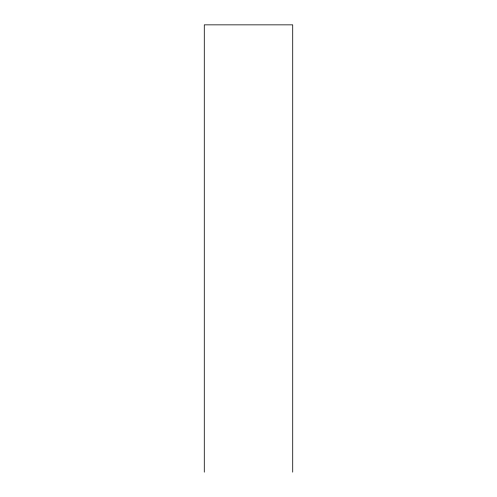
<?xml version="1.0" encoding="UTF-8"?>
<svg xmlns="http://www.w3.org/2000/svg" width="497" height="497" viewBox="0 0 497 497"><rect width="100%" height="100%" fill="white"/><g stroke="black" fill="none" stroke-linecap="round" stroke-linejoin="round"><path stroke-width="0.75" d="M292.714 472.15L292.714 24.85L204.286 24.85L204.286 472.15"/></g></svg>
